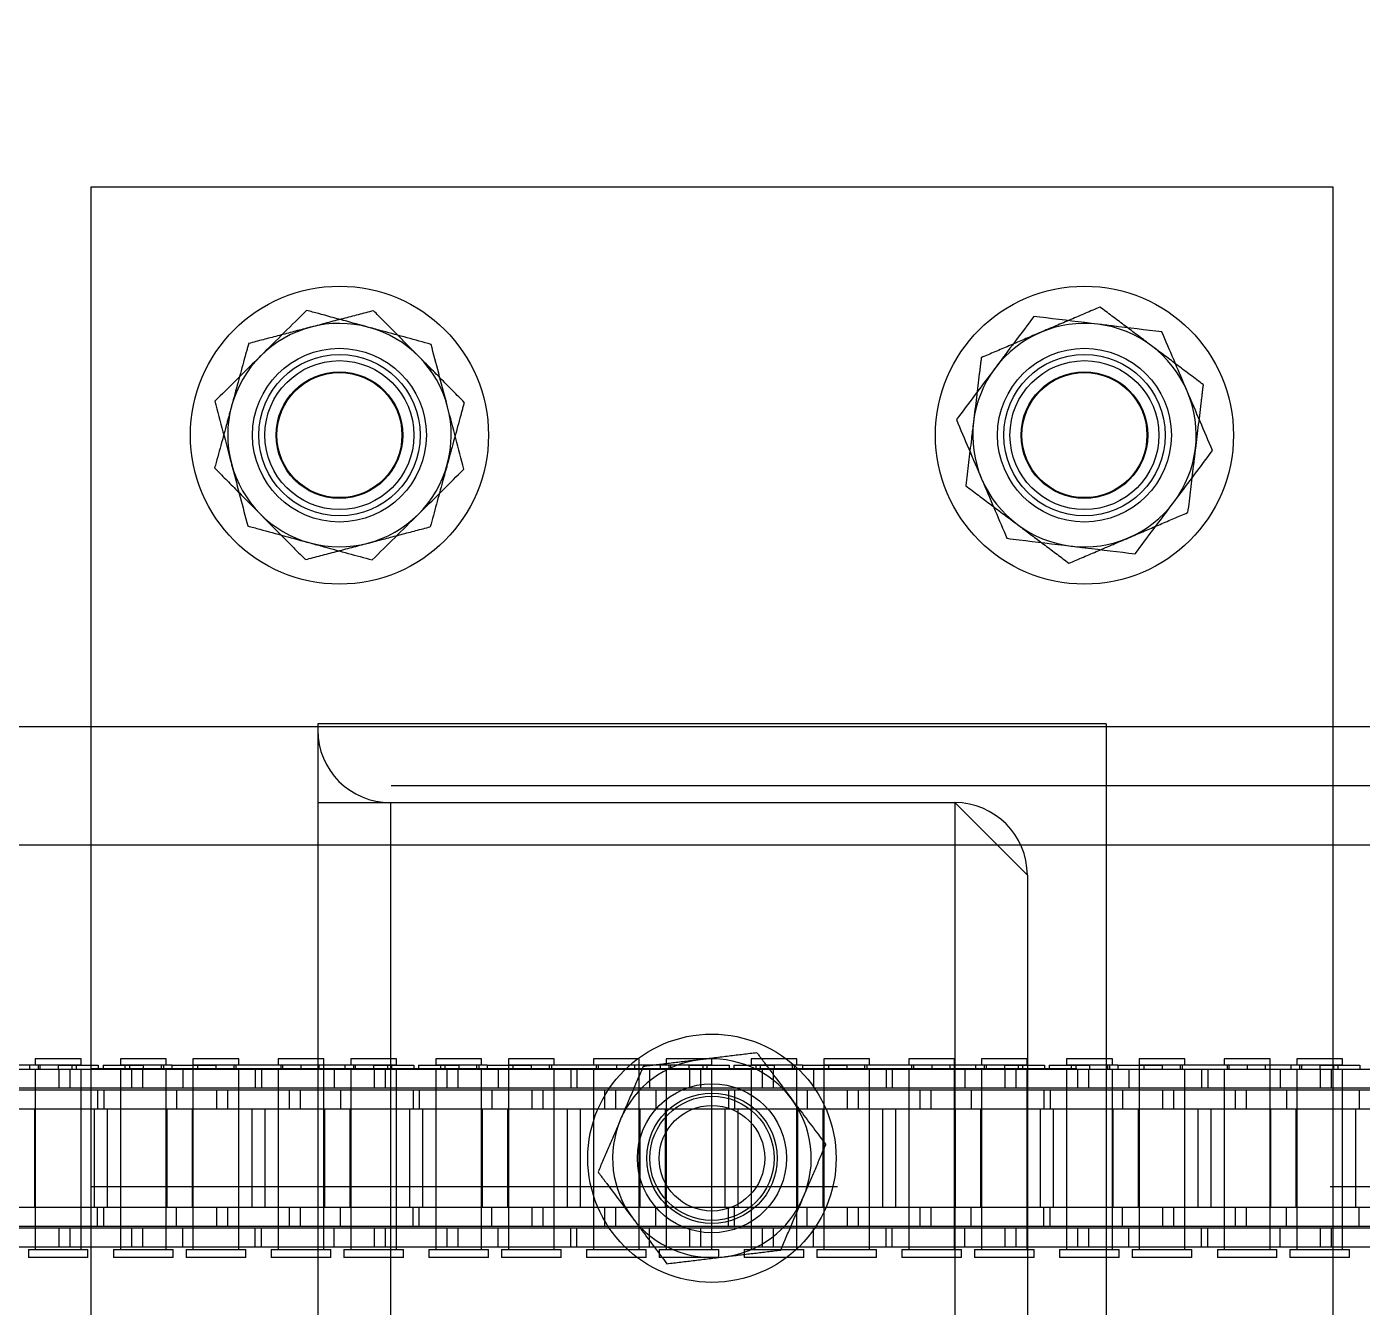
# Model space of a CAD drawing. Header units: metres. Extents: x 0 to 21025, y 0 to 14850.
# Drawn here: x 5598.3 to 5705.9, y 9289.4 to 9392.5 of the extents above; entities that cross this region are included whole.
import ezdxf

# ---------------------------------------------------------------- set-up
doc = ezdxf.new("R2010")
doc.units = ezdxf.units.M
doc.header["$LTSCALE"] = 25
doc.linetypes.add('HIDDEN2', pattern=[4.7625, 3.175, -1.5875])
for name, color, linetype in [('SL1', 8, 'Continuous'), ('SL4', 4, 'Continuous'), ('ST1', 7, 'HIDDEN2')]:
    doc.layers.add(name, color=color, linetype=linetype)

msp = doc.modelspace()

# ---------------------------------------------------------------- linework, layer by layer
at = {"layer": 'SL1'}
for radius, start, end in [(1215.5, 107.106787, 166.785047), (1170.7, 106.690475, 164.690823), (1164.35, 106.913784, 164.513299), (1158.35, 107.10294, 164.435358)]:
    msp.add_arc((6782.517, 8419.394), radius, start, end, dxfattribs=at)
at = {"layer": 'SL4'}
for p, q in [((5603.527, 9336.149), (5603.527, 9379.634)), ((5603.527, 9379.634), (5703.527, 9379.634)), ((5703.527, 9379.634), (5703.527, 9336.149)), ((5685.277, 9336.384), (5621.777, 9336.384)), ((5621.777, 9336.384), (5621.777, 9336.149)), ((5685.277, 9336.384), (5685.277, 9336.149)), ((6490.517, 9336.149), (5540.514, 9336.149)), ((5540.514, 9326.624), (6330.277, 9326.624))]:
    msp.add_line(p, q, dxfattribs=at)
for centre, start, end in [((5623.527, 9359.634), 74.73852, 134.73852), ((5683.527, 9359.634), 83.09764, 143.09764), ((5623.527, 9359.634), 14.73852, 74.73852), ((5683.527, 9359.634), 23.09764, 83.09764), ((5623.527, 9359.634), 134.73852, 194.73852), ((5683.527, 9359.634), 143.09764, 203.09764), ((5683.527, 9359.634), 323.09764, 23.09764), ((5623.527, 9359.634), 314.73852, 14.73852), ((5623.527, 9359.634), 194.73852, 254.73852), ((5683.527, 9359.634), 203.09764, 263.09764), ((5683.527, 9359.634), 263.09764, 323.09764), ((5623.527, 9359.634), 254.73852, 314.73852)]:
    msp.add_arc(centre, 9, start, end, dxfattribs=at)
for points, knots in [([(5620.883, 9369.684), (5620.283, 9369.09), (5619.073, 9367.891), (5617.823, 9366.652), (5617.192, 9366.027)], [0, 0, 0, 0, 0.49545796, 1, 1, 1, 1]), ([(5625.896, 9368.316), (5624.532, 9368.688), (5622.835, 9369.151), (5621.203, 9369.597), (5620.883, 9369.684)], [0, 0, 0, 0, 0.8036473, 1, 1, 1, 1]), ([(5679.45, 9369.193), (5678.943, 9368.518), (5677.92, 9367.156), (5676.863, 9365.748), (5676.33, 9365.038)], [0, 0, 0, 0, 0.495458, 1, 1, 1, 1]), ([(5684.608, 9368.568), (5683.205, 9368.738), (5681.459, 9368.95), (5679.779, 9369.153), (5679.45, 9369.193)], [0, 0, 0, 0, 0.8036473, 1, 1, 1, 1]), ([(5630.909, 9366.948), (5629.619, 9367.3), (5627.965, 9367.751), (5626.269, 9368.214), (5625.896, 9368.316)], [0, 0, 0, 0, 0.7796361, 1, 1, 1, 1]), ([(5689.767, 9367.944), (5688.44, 9368.105), (5686.738, 9368.311), (5684.993, 9368.522), (5684.608, 9368.568)], [0, 0, 0, 0, 0.7796361, 1, 1, 1, 1]), ([(5691.805, 9363.164), (5691.757, 9363.278), (5691.391, 9364.136), (5690.701, 9365.753), (5690.08, 9367.209), (5689.767, 9367.944)], [0, 0, 0, 0, 0.07009, 0.5307844, 1, 1, 1, 1]), ([(5632.231, 9361.923), (5632.199, 9362.042), (5631.962, 9362.944), (5631.514, 9364.645), (5631.112, 9366.176), (5630.909, 9366.948)], [0, 0, 0, 0, 0.07009, 0.5307844, 1, 1, 1, 1]), ([(5617.192, 9366.027), (5617.104, 9365.94), (5616.442, 9365.283), (5615.193, 9364.045), (5614.068, 9362.931), (5613.501, 9362.369)], [0, 0, 0, 0, 0.07009, 0.5307844, 1, 1, 1, 1]), ([(5676.33, 9365.038), (5676.256, 9364.939), (5675.696, 9364.193), (5674.64, 9362.787), (5673.689, 9361.521), (5673.21, 9360.882)], [0, 0, 0, 0, 0.07009, 0.5307844, 1, 1, 1, 1]), ([(5613.501, 9362.369), (5613.716, 9361.553), (5614.149, 9359.906), (5614.597, 9358.203), (5614.823, 9357.344)], [0, 0, 0, 0, 0.495458, 1, 1, 1, 1]), ([(5693.844, 9358.385), (5693.513, 9359.161), (5692.844, 9360.728), (5692.154, 9362.347), (5691.805, 9363.164)], [0, 0, 0, 0, 0.495458, 1, 1, 1, 1]), ([(5633.552, 9356.898), (5633.338, 9357.714), (5632.904, 9359.361), (5632.457, 9361.064), (5632.231, 9361.923)], [0, 0, 0, 0, 0.495458, 1, 1, 1, 1]), ([(5673.21, 9360.882), (5673.541, 9360.106), (5674.209, 9358.54), (5674.9, 9356.92), (5675.248, 9356.103)], [0, 0, 0, 0, 0.495458, 1, 1, 1, 1]), ([(5690.724, 9354.229), (5690.798, 9354.328), (5691.358, 9355.074), (5692.414, 9356.48), (5693.364, 9357.746), (5693.844, 9358.385)], [0, 0, 0, 0, 0.07009003, 0.53078443, 1, 1, 1, 1]), ([(5614.823, 9357.344), (5614.854, 9357.225), (5615.091, 9356.323), (5615.539, 9354.622), (5615.942, 9353.091), (5616.145, 9352.319)], [0, 0, 0, 0, 0.07009, 0.5307844, 1, 1, 1, 1]), ([(5629.862, 9353.241), (5629.949, 9353.327), (5630.612, 9353.984), (5631.861, 9355.222), (5632.985, 9356.336), (5633.552, 9356.898)], [0, 0, 0, 0, 0.07009, 0.5307844, 1, 1, 1, 1]), ([(5675.248, 9356.103), (5675.296, 9355.99), (5675.662, 9355.132), (5676.352, 9353.514), (5676.973, 9352.058), (5677.287, 9351.323)], [0, 0, 0, 0, 0.07009, 0.5307844, 1, 1, 1, 1]), ([(5687.604, 9350.074), (5688.11, 9350.749), (5689.133, 9352.111), (5690.19, 9353.519), (5690.724, 9354.229)], [0, 0, 0, 0, 0.495458, 1, 1, 1, 1]), ([(5626.171, 9349.583), (5626.77, 9350.177), (5627.98, 9351.376), (5629.23, 9352.615), (5629.862, 9353.241)], [0, 0, 0, 0, 0.495458, 1, 1, 1, 1]), ([(5616.145, 9352.319), (5616.465, 9352.231), (5618.097, 9351.786), (5619.794, 9351.323), (5621.158, 9350.951)], [0, 0, 0, 0, 0.1963527, 1, 1, 1, 1]), ([(5621.158, 9350.951), (5621.531, 9350.849), (5623.227, 9350.386), (5624.881, 9349.935), (5626.171, 9349.583)], [0, 0, 0, 0, 0.22036392, 1, 1, 1, 1]), ([(5677.287, 9351.323), (5677.616, 9351.283), (5679.295, 9351.08), (5681.042, 9350.869), (5682.445, 9350.699)], [0, 0, 0, 0, 0.1963527, 1, 1, 1, 1]), ([(5682.445, 9350.699), (5682.83, 9350.652), (5684.575, 9350.441), (5686.277, 9350.235), (5687.604, 9350.074)], [0, 0, 0, 0, 0.22036392, 1, 1, 1, 1])]:
    msp.add_open_spline(points, degree=3, knots=knots, dxfattribs=at)
at = {"layer": 'ST1'}
for p, q in [((5603.527, 9261.149), (5603.527, 9336.149)), ((5621.777, 9336.149), (5621.777, 9261.149)), ((5685.277, 9336.149), (5685.277, 9261.149)), ((5703.527, 9336.149), (5703.527, 9261.149)), ((6540.514, 9331.386), (5540.514, 9331.386)), ((5621.777, 9330.034), (5627.627, 9330.034)), ((5627.627, 9330.034), (5627.627, 9052.734)), ((5627.627, 9330.034), (5673.077, 9330.034)), ((5678.927, 9324.184), (5673.077, 9330.034)), ((5673.077, 9330.034), (5673.077, 9052.734)), ((5540.514, 9326.624), (6330.277, 9326.624)), ((5678.927, 9324.184), (5678.927, 9058.584)), ((5600.877, 9308.873), (5588.177, 9308.873)), ((5606.797, 9308.541), (5597.702, 9308.541)), ((5598.581, 9308.541), (5598.581, 9308.873)), ((5602.722, 9309.384), (5599.032, 9309.384)), ((5599.032, 9309.384), (5599.032, 9308.91)), ((5599.032, 9308.91), (5602.722, 9308.91)), ((5599.032, 9308.541), (5599.032, 9307.021)), ((5599.032, 9308.541), (5599.032, 9294.042)), ((5599.258, 9308.873), (5599.258, 9308.541)), ((5599.401, 9308.91), (5599.401, 9308.541)), ((5600.877, 9308.873), (5600.877, 9308.541)), ((5600.877, 9308.873), (5604.107, 9308.873)), ((5600.949, 9307.021), (5600.949, 9308.541)), ((5601.809, 9308.541), (5601.809, 9307.021)), ((5601.984, 9308.873), (5601.984, 9308.541)), ((5602.353, 9308.541), (5602.353, 9308.91)), ((5602.722, 9308.91), (5602.722, 9309.384)), ((5602.722, 9307.021), (5602.722, 9308.541)), ((5602.722, 9294.042), (5602.722, 9308.541)), ((5603.527, 9308.604), (6031.961, 9308.604)), ((5604.107, 9308.873), (5604.107, 9308.541)), ((5604.498, 9308.873), (5604.498, 9308.541)), ((5604.498, 9308.873), (5607.729, 9308.873)), ((5609.574, 9309.384), (5605.884, 9309.384)), ((5605.884, 9309.384), (5605.884, 9308.91)), ((5605.884, 9308.91), (5609.574, 9308.91)), ((5605.884, 9308.541), (5605.884, 9307.021)), ((5605.884, 9308.541), (5605.884, 9294.042)), ((5606.253, 9308.91), (5606.253, 9308.541)), ((5606.622, 9308.873), (5606.622, 9308.541)), ((5607.657, 9308.541), (5606.797, 9308.541)), ((5606.797, 9307.021), (5606.797, 9308.541)), ((5616.752, 9308.541), (5607.657, 9308.541)), ((5607.657, 9308.541), (5607.657, 9307.021)), ((5607.729, 9308.873), (5607.729, 9308.541)), ((5610.025, 9308.873), (5607.729, 9308.873)), ((5609.205, 9308.541), (5609.205, 9308.91)), ((5609.348, 9308.873), (5609.348, 9308.541)), ((5609.574, 9308.91), (5609.574, 9309.384)), ((5609.574, 9307.021), (5609.574, 9308.541)), ((5609.574, 9294.042), (5609.574, 9308.541)), ((5610.025, 9308.873), (5613.577, 9308.873)), ((5610.025, 9308.873), (5610.025, 9308.541)), ((5610.904, 9308.541), (5610.904, 9307.021)), ((5615.422, 9309.384), (5611.732, 9309.384)), ((5611.732, 9309.384), (5611.732, 9308.91)), ((5611.732, 9308.91), (5615.422, 9308.91)), ((5611.732, 9308.873), (5611.732, 9307.021)), ((5611.732, 9308.541), (5611.732, 9294.042)), ((5612.101, 9308.91), (5612.101, 9308.541)), ((5613.577, 9308.873), (5613.577, 9308.541)), ((5626.277, 9308.873), (5613.577, 9308.873)), ((5615.053, 9308.541), (5615.053, 9308.91)), ((5615.196, 9308.873), (5615.196, 9308.541)), ((5615.422, 9308.91), (5615.422, 9309.384)), ((5615.422, 9307.021), (5615.422, 9308.541)), ((5615.422, 9294.042), (5615.422, 9308.541)), ((5616.752, 9308.541), (5616.752, 9307.021)), ((5623.102, 9308.541), (5616.752, 9308.541)), ((5617.254, 9308.541), (5617.254, 9307.021)), ((5622.274, 9309.384), (5618.584, 9309.384)), ((5618.584, 9309.384), (5618.584, 9308.91)), ((5618.584, 9308.91), (5622.274, 9308.91)), ((5618.584, 9308.541), (5618.584, 9307.021)), ((5618.584, 9308.541), (5618.584, 9294.042)), ((5618.81, 9308.873), (5618.81, 9308.541)), ((5618.953, 9308.91), (5618.953, 9308.541)), ((5620.429, 9308.873), (5620.429, 9308.541)), ((5621.905, 9308.541), (5621.905, 9308.91)), ((5622.274, 9308.91), (5622.274, 9309.384)), ((5622.274, 9307.021), (5622.274, 9308.873)), ((5622.274, 9294.042), (5622.274, 9308.541)), ((5623.102, 9308.541), (5623.102, 9307.021)), ((5632.197, 9308.541), (5623.102, 9308.541)), ((5623.981, 9308.541), (5623.981, 9308.873)), ((5628.122, 9309.384), (5624.432, 9309.384)), ((5624.432, 9309.384), (5624.432, 9308.91)), ((5624.432, 9308.91), (5628.122, 9308.91)), ((5624.432, 9308.541), (5624.432, 9307.021)), ((5624.432, 9308.541), (5624.432, 9294.042)), ((5624.658, 9308.873), (5624.658, 9308.541)), ((5624.801, 9308.91), (5624.801, 9308.541)), ((5626.277, 9308.873), (5626.277, 9308.541)), ((5626.277, 9308.873), (5629.507, 9308.873)), ((5626.349, 9307.021), (5626.349, 9308.541)), ((5627.209, 9308.541), (5627.209, 9307.021)), ((5627.384, 9308.873), (5627.384, 9308.541)), ((5627.753, 9308.541), (5627.753, 9308.91)), ((5628.122, 9308.91), (5628.122, 9309.384)), ((5628.122, 9307.021), (5628.122, 9308.541)), ((5628.122, 9294.042), (5628.122, 9308.541)), ((5629.507, 9308.873), (5629.507, 9308.541)), ((5629.898, 9308.873), (5629.898, 9308.541)), ((5629.898, 9308.873), (5633.129, 9308.873)), ((5634.974, 9309.384), (5631.284, 9309.384)), ((5631.284, 9309.384), (5631.284, 9308.91)), ((5631.284, 9308.91), (5634.974, 9308.91)), ((5631.284, 9308.541), (5631.284, 9307.021)), ((5631.284, 9308.541), (5631.284, 9294.042)), ((5631.653, 9308.91), (5631.653, 9308.541)), ((5632.022, 9308.873), (5632.022, 9308.541)), ((5633.057, 9308.541), (5632.197, 9308.541)), ((5632.197, 9307.021), (5632.197, 9308.541)), ((5642.152, 9308.541), (5633.057, 9308.541)), ((5633.057, 9308.541), (5633.057, 9307.021)), ((5633.129, 9308.873), (5633.129, 9308.541)), ((5635.425, 9308.873), (5633.129, 9308.873)), ((5634.605, 9308.541), (5634.605, 9308.91)), ((5634.748, 9308.873), (5634.748, 9308.541)), ((5634.974, 9308.91), (5634.974, 9309.384)), ((5634.974, 9307.021), (5634.974, 9308.541)), ((5634.974, 9294.042), (5634.974, 9308.541)), ((5635.425, 9308.873), (5638.977, 9308.873)), ((5635.425, 9308.873), (5635.425, 9308.541)), ((5636.304, 9308.541), (5636.304, 9307.021)), ((5640.822, 9309.384), (5637.132, 9309.384)), ((5637.132, 9309.384), (5637.132, 9308.91)), ((5637.132, 9308.91), (5640.822, 9308.91)), ((5637.132, 9308.873), (5637.132, 9307.021)), ((5637.132, 9308.541), (5637.132, 9294.042)), ((5637.501, 9308.91), (5637.501, 9308.541)), ((5638.977, 9308.873), (5638.977, 9308.541)), ((5651.677, 9308.873), (5638.977, 9308.873)), ((5640.453, 9308.541), (5640.453, 9308.91)), ((5640.596, 9308.873), (5640.596, 9308.541)), ((5640.822, 9308.91), (5640.822, 9309.384)), ((5640.822, 9307.021), (5640.822, 9308.541)), ((5640.822, 9294.042), (5640.822, 9308.541)), ((5642.152, 9308.541), (5642.152, 9307.021)), ((5648.502, 9308.541), (5642.152, 9308.541)), ((5642.654, 9308.541), (5642.654, 9307.021)), ((5647.674, 9309.384), (5643.984, 9309.384)), ((5643.984, 9309.384), (5643.984, 9308.91)), ((5643.984, 9308.91), (5647.674, 9308.91)), ((5643.984, 9308.541), (5643.984, 9307.021)), ((5643.984, 9308.541), (5643.984, 9294.042)), ((5644.21, 9308.873), (5644.21, 9308.541)), ((5644.353, 9308.91), (5644.353, 9308.541)), ((5645.829, 9308.873), (5645.829, 9308.541)), ((5647.305, 9308.541), (5647.305, 9308.91)), ((5647.674, 9308.91), (5647.674, 9309.384)), ((5647.674, 9307.021), (5647.674, 9308.873)), ((5647.674, 9294.042), (5647.674, 9308.541)), ((5648.502, 9308.541), (5648.502, 9307.021)), ((5657.597, 9308.541), (5648.502, 9308.541)), ((5649.381, 9308.541), (5649.381, 9308.873)), ((5653.522, 9309.384), (5649.832, 9309.384)), ((5649.832, 9309.384), (5649.832, 9308.91)), ((5649.832, 9308.91), (5653.522, 9308.91)), ((5649.832, 9308.541), (5649.832, 9307.021)), ((5649.832, 9308.541), (5649.832, 9294.042)), ((5650.058, 9308.873), (5650.058, 9308.541)), ((5650.201, 9308.91), (5650.201, 9308.541)), ((5651.677, 9308.873), (5651.677, 9308.541)), ((5651.677, 9308.873), (5654.907, 9308.873)), ((5651.749, 9307.021), (5651.749, 9308.541)), ((5652.609, 9308.541), (5652.609, 9307.021)), ((5652.784, 9308.873), (5652.784, 9308.541)), ((5653.153, 9308.541), (5653.153, 9308.91)), ((5653.522, 9308.91), (5653.522, 9309.384)), ((5653.522, 9307.021), (5653.522, 9308.541)), ((5653.522, 9294.042), (5653.522, 9308.541)), ((5654.907, 9308.873), (5654.907, 9308.541)), ((5655.298, 9308.873), (5655.298, 9308.541)), ((5655.298, 9308.873), (5658.529, 9308.873)), ((5660.374, 9309.384), (5656.684, 9309.384)), ((5656.684, 9309.384), (5656.684, 9308.91)), ((5656.684, 9308.91), (5660.374, 9308.91)), ((5656.684, 9308.541), (5656.684, 9307.021)), ((5656.684, 9308.541), (5656.684, 9294.042)), ((5657.053, 9308.91), (5657.053, 9308.541)), ((5657.422, 9308.873), (5657.422, 9308.541)), ((5658.457, 9308.541), (5657.597, 9308.541)), ((5657.597, 9307.021), (5657.597, 9308.541)), ((5667.552, 9308.541), (5658.457, 9308.541)), ((5658.457, 9308.541), (5658.457, 9307.021)), ((5658.529, 9308.873), (5658.529, 9308.541)), ((5660.825, 9308.873), (5658.529, 9308.873)), ((5660.005, 9308.541), (5660.005, 9308.91)), ((5660.148, 9308.873), (5660.148, 9308.541)), ((5660.374, 9308.91), (5660.374, 9309.384)), ((5660.374, 9307.021), (5660.374, 9308.541)), ((5660.374, 9294.042), (5660.374, 9308.541)), ((5660.825, 9308.873), (5664.377, 9308.873)), ((5660.825, 9308.873), (5660.825, 9308.541)), ((5661.704, 9308.541), (5661.704, 9307.021)), ((5666.222, 9309.384), (5662.532, 9309.384)), ((5662.532, 9309.384), (5662.532, 9308.91)), ((5662.532, 9308.91), (5666.222, 9308.91)), ((5662.532, 9308.873), (5662.532, 9307.021)), ((5662.532, 9308.541), (5662.532, 9294.042)), ((5662.901, 9308.91), (5662.901, 9308.541)), ((5664.377, 9308.873), (5664.377, 9308.541)), ((5677.077, 9308.873), (5664.377, 9308.873)), ((5665.853, 9308.541), (5665.853, 9308.91)), ((5665.996, 9308.873), (5665.996, 9308.541)), ((5666.222, 9308.91), (5666.222, 9309.384)), ((5666.222, 9307.021), (5666.222, 9308.541)), ((5666.222, 9294.042), (5666.222, 9308.541)), ((5667.552, 9308.541), (5667.552, 9307.021)), ((5673.902, 9308.541), (5667.552, 9308.541)), ((5668.054, 9308.541), (5668.054, 9307.021)), ((5673.074, 9309.384), (5669.384, 9309.384)), ((5669.384, 9309.384), (5669.384, 9308.91)), ((5669.384, 9308.91), (5673.074, 9308.91)), ((5669.384, 9308.541), (5669.384, 9307.021)), ((5669.384, 9308.541), (5669.384, 9294.042)), ((5669.61, 9308.873), (5669.61, 9308.541)), ((5669.753, 9308.91), (5669.753, 9308.541)), ((5671.229, 9308.873), (5671.229, 9308.541)), ((5672.705, 9308.541), (5672.705, 9308.91)), ((5673.074, 9308.91), (5673.074, 9309.384)), ((5673.074, 9307.021), (5673.074, 9308.873)), ((5673.074, 9294.042), (5673.074, 9308.541)), ((5673.902, 9308.541), (5673.902, 9307.021)), ((5682.997, 9308.541), (5673.902, 9308.541)), ((5674.781, 9308.541), (5674.781, 9308.873)), ((5678.922, 9309.384), (5675.232, 9309.384)), ((5675.232, 9309.384), (5675.232, 9308.91)), ((5675.232, 9308.91), (5678.922, 9308.91)), ((5675.232, 9308.541), (5675.232, 9307.021)), ((5675.232, 9308.541), (5675.232, 9294.042)), ((5675.458, 9308.873), (5675.458, 9308.541)), ((5675.601, 9308.91), (5675.601, 9308.541)), ((5677.077, 9308.873), (5677.077, 9308.541)), ((5677.077, 9308.873), (5680.307, 9308.873)), ((5677.149, 9307.021), (5677.149, 9308.541)), ((5678.009, 9308.541), (5678.009, 9307.021)), ((5678.184, 9308.873), (5678.184, 9308.541)), ((5678.553, 9308.541), (5678.553, 9308.91)), ((5678.922, 9308.91), (5678.922, 9309.384)), ((5678.922, 9307.021), (5678.922, 9308.541)), ((5678.922, 9294.042), (5678.922, 9308.541)), ((5680.307, 9308.873), (5680.307, 9308.541)), ((5680.698, 9308.873), (5680.698, 9308.541)), ((5680.698, 9308.873), (5683.929, 9308.873)), ((5685.774, 9309.384), (5682.084, 9309.384)), ((5682.084, 9309.384), (5682.084, 9308.91)), ((5682.084, 9308.91), (5685.774, 9308.91)), ((5682.084, 9308.541), (5682.084, 9307.021)), ((5682.084, 9308.541), (5682.084, 9294.042)), ((5682.453, 9308.91), (5682.453, 9308.541)), ((5682.822, 9308.873), (5682.822, 9308.541)), ((5683.857, 9308.541), (5682.997, 9308.541)), ((5682.997, 9307.021), (5682.997, 9308.541)), ((5692.952, 9308.541), (5683.857, 9308.541)), ((5683.857, 9308.541), (5683.857, 9307.021)), ((5683.929, 9308.873), (5683.929, 9308.541)), ((5686.225, 9308.873), (5683.929, 9308.873)), ((5685.405, 9308.541), (5685.405, 9308.91)), ((5685.548, 9308.873), (5685.548, 9308.541)), ((5685.774, 9308.91), (5685.774, 9309.384)), ((5685.774, 9307.021), (5685.774, 9308.541)), ((5685.774, 9294.042), (5685.774, 9308.541)), ((5686.225, 9308.873), (5689.777, 9308.873)), ((5686.225, 9308.873), (5686.225, 9308.541)), ((5687.104, 9308.541), (5687.104, 9307.021)), ((5691.622, 9309.384), (5687.932, 9309.384)), ((5687.932, 9309.384), (5687.932, 9308.91)), ((5687.932, 9308.91), (5691.622, 9308.91)), ((5687.932, 9308.873), (5687.932, 9307.021)), ((5687.932, 9308.541), (5687.932, 9294.042)), ((5688.301, 9308.91), (5688.301, 9308.541)), ((5689.777, 9308.873), (5689.777, 9308.541)), ((5702.477, 9308.873), (5689.777, 9308.873)), ((5691.253, 9308.541), (5691.253, 9308.91)), ((5691.396, 9308.873), (5691.396, 9308.541)), ((5691.622, 9308.91), (5691.622, 9309.384)), ((5691.622, 9307.021), (5691.622, 9308.541)), ((5691.622, 9294.042), (5691.622, 9308.541)), ((5692.952, 9308.541), (5692.952, 9307.021)), ((5699.302, 9308.541), (5692.952, 9308.541)), ((5693.454, 9308.541), (5693.454, 9307.021)), ((5698.474, 9309.384), (5694.784, 9309.384)), ((5694.784, 9309.384), (5694.784, 9308.91)), ((5694.784, 9308.91), (5698.474, 9308.91)), ((5694.784, 9308.541), (5694.784, 9307.021)), ((5694.784, 9308.541), (5694.784, 9294.042)), ((5695.01, 9308.873), (5695.01, 9308.541)), ((5695.153, 9308.91), (5695.153, 9308.541)), ((5696.629, 9308.873), (5696.629, 9308.541)), ((5698.105, 9308.541), (5698.105, 9308.91)), ((5698.474, 9308.91), (5698.474, 9309.384)), ((5698.474, 9307.021), (5698.474, 9308.873)), ((5698.474, 9294.042), (5698.474, 9308.541)), ((5699.302, 9308.541), (5699.302, 9307.021)), ((5708.397, 9308.541), (5699.302, 9308.541)), ((5700.181, 9308.541), (5700.181, 9308.873)), ((5704.322, 9309.384), (5700.632, 9309.384)), ((5700.632, 9309.384), (5700.632, 9308.91)), ((5700.632, 9308.91), (5704.322, 9308.91)), ((5700.632, 9308.541), (5700.632, 9307.021)), ((5700.632, 9308.541), (5700.632, 9294.042)), ((5700.858, 9308.873), (5700.858, 9308.541)), ((5701.001, 9308.91), (5701.001, 9308.541)), ((5702.477, 9308.873), (5702.477, 9308.541)), ((5702.477, 9308.873), (5705.707, 9308.873)), ((5702.549, 9307.021), (5702.549, 9308.541)), ((5703.409, 9308.541), (5703.409, 9307.021)), ((5703.584, 9308.873), (5703.584, 9308.541)), ((5703.953, 9308.541), (5703.953, 9308.91)), ((5704.322, 9308.91), (5704.322, 9309.384)), ((5704.322, 9307.021), (5704.322, 9308.541)), ((5704.322, 9294.042), (5704.322, 9308.541)), ((5705.707, 9308.873), (5705.707, 9308.541)), ((5604.052, 9306.869), (5594.957, 9306.869)), ((5606.797, 9307.021), (5597.702, 9307.021)), ((5599.032, 9306.869), (5599.032, 9305.349)), ((5602.722, 9305.349), (5602.722, 9306.869)), ((5604.052, 9306.869), (5604.052, 9305.349)), ((5610.402, 9306.869), (5604.052, 9306.869)), ((5604.554, 9306.869), (5604.554, 9305.349)), ((5605.884, 9306.869), (5605.884, 9305.349)), ((5607.657, 9307.021), (5606.797, 9307.021)), ((5616.752, 9307.021), (5607.657, 9307.021)), ((5609.574, 9305.349), (5609.574, 9306.869)), ((5610.402, 9306.869), (5610.402, 9305.349)), ((5619.497, 9306.869), (5610.402, 9306.869)), ((5611.732, 9306.869), (5611.732, 9305.349)), ((5613.649, 9305.349), (5613.649, 9306.869)), ((5614.509, 9306.869), (5614.509, 9305.349)), ((5615.422, 9305.349), (5615.422, 9306.869)), ((5623.102, 9307.021), (5616.752, 9307.021)), ((5618.584, 9306.869), (5618.584, 9305.349)), ((5620.357, 9306.869), (5619.497, 9306.869)), ((5619.497, 9305.349), (5619.497, 9306.869)), ((5629.452, 9306.869), (5620.357, 9306.869)), ((5620.357, 9306.869), (5620.357, 9305.349)), ((5622.274, 9305.349), (5622.274, 9306.869)), ((5632.197, 9307.021), (5623.102, 9307.021)), ((5623.604, 9306.869), (5623.604, 9305.349)), ((5624.432, 9306.869), (5624.432, 9305.349)), ((5628.122, 9305.349), (5628.122, 9306.869)), ((5629.452, 9306.869), (5629.452, 9305.349)), ((5635.802, 9306.869), (5629.452, 9306.869)), ((5629.954, 9306.869), (5629.954, 9305.349)), ((5631.284, 9306.869), (5631.284, 9305.349)), ((5633.057, 9307.021), (5632.197, 9307.021)), ((5642.152, 9307.021), (5633.057, 9307.021)), ((5634.974, 9305.349), (5634.974, 9306.869)), ((5635.802, 9306.869), (5635.802, 9305.349)), ((5644.897, 9306.869), (5635.802, 9306.869)), ((5637.132, 9306.869), (5637.132, 9305.349)), ((5639.049, 9305.349), (5639.049, 9306.869)), ((5639.909, 9306.869), (5639.909, 9305.349)), ((5640.822, 9305.349), (5640.822, 9306.869)), ((5648.502, 9307.021), (5642.152, 9307.021)), ((5643.984, 9306.869), (5643.984, 9305.349)), ((5645.757, 9306.869), (5644.897, 9306.869)), ((5644.897, 9305.349), (5644.897, 9306.869)), ((5654.852, 9306.869), (5645.757, 9306.869)), ((5645.757, 9306.869), (5645.757, 9305.349)), ((5647.674, 9305.349), (5647.674, 9306.869)), ((5657.597, 9307.021), (5648.502, 9307.021)), ((5649.004, 9306.869), (5649.004, 9305.349)), ((5649.832, 9306.869), (5649.832, 9305.349)), ((5653.522, 9305.349), (5653.522, 9306.869)), ((5654.852, 9306.869), (5654.852, 9305.349)), ((5661.202, 9306.869), (5654.852, 9306.869)), ((5655.354, 9306.869), (5655.354, 9305.349)), ((5656.684, 9306.869), (5656.684, 9305.349)), ((5658.457, 9307.021), (5657.597, 9307.021)), ((5667.552, 9307.021), (5658.457, 9307.021)), ((5660.374, 9305.349), (5660.374, 9306.869)), ((5661.202, 9306.869), (5661.202, 9305.349)), ((5670.297, 9306.869), (5661.202, 9306.869)), ((5662.532, 9306.869), (5662.532, 9305.349)), ((5664.449, 9305.349), (5664.449, 9306.869)), ((5665.309, 9306.869), (5665.309, 9305.349)), ((5666.222, 9305.349), (5666.222, 9306.869)), ((5673.902, 9307.021), (5667.552, 9307.021)), ((5669.384, 9306.869), (5669.384, 9305.349)), ((5671.157, 9306.869), (5670.297, 9306.869)), ((5670.297, 9305.349), (5670.297, 9306.869)), ((5680.252, 9306.869), (5671.157, 9306.869)), ((5671.157, 9306.869), (5671.157, 9305.349)), ((5673.074, 9305.349), (5673.074, 9306.869)), ((5682.997, 9307.021), (5673.902, 9307.021)), ((5674.404, 9306.869), (5674.404, 9305.349)), ((5675.232, 9306.869), (5675.232, 9305.349)), ((5678.922, 9305.349), (5678.922, 9306.869)), ((5680.252, 9306.869), (5680.252, 9305.349)), ((5686.602, 9306.869), (5680.252, 9306.869)), ((5680.754, 9306.869), (5680.754, 9305.349)), ((5682.084, 9306.869), (5682.084, 9305.349)), ((5683.857, 9307.021), (5682.997, 9307.021)), ((5692.952, 9307.021), (5683.857, 9307.021)), ((5685.774, 9305.349), (5685.774, 9306.869)), ((5686.602, 9306.869), (5686.602, 9305.349)), ((5695.697, 9306.869), (5686.602, 9306.869)), ((5687.932, 9306.869), (5687.932, 9305.349)), ((5689.849, 9305.349), (5689.849, 9306.869)), ((5690.709, 9306.869), (5690.709, 9305.349)), ((5691.622, 9305.349), (5691.622, 9306.869)), ((5699.302, 9307.021), (5692.952, 9307.021)), ((5694.784, 9306.869), (5694.784, 9305.349)), ((5696.557, 9306.869), (5695.697, 9306.869)), ((5695.697, 9305.349), (5695.697, 9306.869)), ((5705.652, 9306.869), (5696.557, 9306.869)), ((5696.557, 9306.869), (5696.557, 9305.349)), ((5698.474, 9305.349), (5698.474, 9306.869)), ((5708.397, 9307.021), (5699.302, 9307.021)), ((5699.804, 9306.869), (5699.804, 9305.349)), ((5700.632, 9306.869), (5700.632, 9305.349)), ((5704.322, 9305.349), (5704.322, 9306.869)), ((5705.652, 9306.869), (5705.652, 9305.349)), ((5712.002, 9306.869), (5705.652, 9306.869)), ((5604.052, 9305.349), (5594.957, 9305.349)), ((5598.989, 9297.419), (5598.989, 9305.349)), ((5599.032, 9305.349), (5599.032, 9297.419)), ((5602.722, 9297.419), (5602.722, 9305.349)), ((5603.769, 9305.349), (5603.769, 9297.419)), ((5610.402, 9305.349), (5604.052, 9305.349)), ((5604.837, 9297.419), (5604.837, 9305.349)), ((5605.884, 9305.349), (5605.884, 9297.419)), ((5609.574, 9297.419), (5609.574, 9305.349)), ((5609.617, 9305.349), (5609.617, 9297.419)), ((5619.497, 9305.349), (5610.402, 9305.349)), ((5611.689, 9297.419), (5611.689, 9305.349)), ((5611.732, 9305.349), (5611.732, 9297.419)), ((5615.422, 9297.419), (5615.422, 9305.349)), ((5616.469, 9305.349), (5616.469, 9297.419)), ((5617.537, 9297.419), (5617.537, 9305.349)), ((5618.584, 9305.349), (5618.584, 9297.419)), ((5620.357, 9305.349), (5619.497, 9305.349)), ((5629.452, 9305.349), (5620.357, 9305.349)), ((5622.274, 9297.419), (5622.274, 9305.349)), ((5622.317, 9305.349), (5622.317, 9297.419)), ((5624.389, 9297.419), (5624.389, 9305.349)), ((5624.432, 9305.349), (5624.432, 9297.419)), ((5628.122, 9297.419), (5628.122, 9305.349)), ((5629.169, 9305.349), (5629.169, 9297.419)), ((5635.802, 9305.349), (5629.452, 9305.349)), ((5630.237, 9297.419), (5630.237, 9305.349)), ((5631.284, 9305.349), (5631.284, 9297.419)), ((5634.974, 9297.419), (5634.974, 9305.349)), ((5635.017, 9305.349), (5635.017, 9297.419)), ((5644.897, 9305.349), (5635.802, 9305.349)), ((5637.089, 9297.419), (5637.089, 9305.349)), ((5637.132, 9305.349), (5637.132, 9297.419)), ((5640.822, 9297.419), (5640.822, 9305.349)), ((5641.869, 9305.349), (5641.869, 9297.419)), ((5642.937, 9297.419), (5642.937, 9305.349)), ((5643.984, 9305.349), (5643.984, 9297.419)), ((5645.757, 9305.349), (5644.897, 9305.349)), ((5654.852, 9305.349), (5645.757, 9305.349)), ((5647.674, 9297.419), (5647.674, 9305.349)), ((5647.717, 9305.349), (5647.717, 9297.419)), ((5649.789, 9297.419), (5649.789, 9305.349)), ((5649.832, 9305.349), (5649.832, 9297.419)), ((5653.522, 9297.419), (5653.522, 9305.349)), ((5654.569, 9305.349), (5654.569, 9297.419)), ((5661.202, 9305.349), (5654.852, 9305.349)), ((5655.637, 9297.419), (5655.637, 9305.349)), ((5656.684, 9305.349), (5656.684, 9297.419)), ((5660.374, 9297.419), (5660.374, 9305.349)), ((5660.417, 9305.349), (5660.417, 9297.419)), ((5670.297, 9305.349), (5661.202, 9305.349)), ((5662.489, 9297.419), (5662.489, 9305.349)), ((5662.532, 9305.349), (5662.532, 9297.419)), ((5666.222, 9297.419), (5666.222, 9305.349)), ((5667.269, 9305.349), (5667.269, 9297.419)), ((5668.337, 9297.419), (5668.337, 9305.349)), ((5669.384, 9305.349), (5669.384, 9297.419)), ((5671.157, 9305.349), (5670.297, 9305.349)), ((5680.252, 9305.349), (5671.157, 9305.349)), ((5673.074, 9297.419), (5673.074, 9305.349)), ((5673.117, 9305.349), (5673.117, 9297.419)), ((5675.189, 9297.419), (5675.189, 9305.349)), ((5675.232, 9305.349), (5675.232, 9297.419)), ((5678.922, 9297.419), (5678.922, 9305.349)), ((5679.969, 9305.349), (5679.969, 9297.419)), ((5686.602, 9305.349), (5680.252, 9305.349)), ((5681.037, 9297.419), (5681.037, 9305.349)), ((5682.084, 9305.349), (5682.084, 9297.419)), ((5685.774, 9297.419), (5685.774, 9305.349)), ((5685.817, 9305.349), (5685.817, 9297.419)), ((5695.697, 9305.349), (5686.602, 9305.349)), ((5687.889, 9297.419), (5687.889, 9305.349)), ((5687.932, 9305.349), (5687.932, 9297.419)), ((5691.622, 9297.419), (5691.622, 9305.349)), ((5692.669, 9305.349), (5692.669, 9297.419)), ((5693.737, 9297.419), (5693.737, 9305.349)), ((5694.784, 9305.349), (5694.784, 9297.419)), ((5696.557, 9305.349), (5695.697, 9305.349)), ((5705.652, 9305.349), (5696.557, 9305.349)), ((5698.474, 9297.419), (5698.474, 9305.349)), ((5698.517, 9305.349), (5698.517, 9297.419)), ((5700.589, 9297.419), (5700.589, 9305.349)), ((5700.632, 9305.349), (5700.632, 9297.419)), ((5704.322, 9297.419), (5704.322, 9305.349)), ((5705.369, 9305.349), (5705.369, 9297.419)), ((5712.002, 9305.349), (5705.652, 9305.349)), ((6020.819, 9299.079), (5603.527, 9299.079)), ((5604.052, 9297.419), (5594.957, 9297.419)), ((5599.032, 9297.419), (5599.032, 9295.899)), ((5602.722, 9295.899), (5602.722, 9297.419)), ((5604.052, 9295.899), (5604.052, 9297.419)), ((5610.402, 9297.419), (5604.052, 9297.419)), ((5604.554, 9295.899), (5604.554, 9297.419)), ((5605.884, 9297.419), (5605.884, 9295.899)), ((5609.574, 9295.899), (5609.574, 9297.419)), ((5610.402, 9295.899), (5610.402, 9297.419)), ((5619.497, 9297.419), (5610.402, 9297.419)), ((5611.732, 9297.419), (5611.732, 9295.899)), ((5613.649, 9295.899), (5613.649, 9297.419)), ((5614.509, 9297.419), (5614.509, 9295.899)), ((5615.422, 9295.899), (5615.422, 9297.419)), ((5618.584, 9297.419), (5618.584, 9295.899)), ((5620.357, 9297.419), (5619.497, 9297.419)), ((5619.497, 9295.899), (5619.497, 9297.419)), ((5629.452, 9297.419), (5620.357, 9297.419)), ((5620.357, 9297.419), (5620.357, 9295.899)), ((5622.274, 9295.899), (5622.274, 9297.419)), ((5623.604, 9295.899), (5623.604, 9297.419)), ((5624.432, 9297.419), (5624.432, 9295.899)), ((5628.122, 9295.899), (5628.122, 9297.419)), ((5629.452, 9295.899), (5629.452, 9297.419)), ((5635.802, 9297.419), (5629.452, 9297.419)), ((5629.954, 9295.899), (5629.954, 9297.419)), ((5631.284, 9297.419), (5631.284, 9295.899)), ((5634.974, 9295.899), (5634.974, 9297.419)), ((5635.802, 9295.899), (5635.802, 9297.419)), ((5644.897, 9297.419), (5635.802, 9297.419)), ((5637.132, 9297.419), (5637.132, 9295.899)), ((5639.049, 9295.899), (5639.049, 9297.419)), ((5639.909, 9297.419), (5639.909, 9295.899)), ((5640.822, 9295.899), (5640.822, 9297.419)), ((5643.984, 9297.419), (5643.984, 9295.899)), ((5645.757, 9297.419), (5644.897, 9297.419)), ((5644.897, 9295.899), (5644.897, 9297.419)), ((5654.852, 9297.419), (5645.757, 9297.419)), ((5645.757, 9297.419), (5645.757, 9295.899)), ((5647.674, 9295.899), (5647.674, 9297.419)), ((5649.004, 9295.899), (5649.004, 9297.419)), ((5649.832, 9297.419), (5649.832, 9295.899)), ((5653.522, 9295.899), (5653.522, 9297.419)), ((5654.852, 9295.899), (5654.852, 9297.419)), ((5661.202, 9297.419), (5654.852, 9297.419)), ((5655.354, 9295.899), (5655.354, 9297.419)), ((5656.684, 9297.419), (5656.684, 9295.899)), ((5660.374, 9295.899), (5660.374, 9297.419)), ((5661.202, 9295.899), (5661.202, 9297.419)), ((5670.297, 9297.419), (5661.202, 9297.419)), ((5662.532, 9297.419), (5662.532, 9295.899)), ((5664.449, 9295.899), (5664.449, 9297.419)), ((5665.309, 9297.419), (5665.309, 9295.899)), ((5666.222, 9295.899), (5666.222, 9297.419)), ((5669.384, 9297.419), (5669.384, 9295.899)), ((5671.157, 9297.419), (5670.297, 9297.419)), ((5670.297, 9295.899), (5670.297, 9297.419)), ((5680.252, 9297.419), (5671.157, 9297.419)), ((5671.157, 9297.419), (5671.157, 9295.899)), ((5673.074, 9295.899), (5673.074, 9297.419)), ((5674.404, 9295.899), (5674.404, 9297.419)), ((5675.232, 9297.419), (5675.232, 9295.899)), ((5678.922, 9295.899), (5678.922, 9297.419)), ((5680.252, 9295.899), (5680.252, 9297.419)), ((5686.602, 9297.419), (5680.252, 9297.419)), ((5680.754, 9295.899), (5680.754, 9297.419)), ((5682.084, 9297.419), (5682.084, 9295.899)), ((5685.774, 9295.899), (5685.774, 9297.419)), ((5686.602, 9295.899), (5686.602, 9297.419)), ((5695.697, 9297.419), (5686.602, 9297.419)), ((5687.932, 9297.419), (5687.932, 9295.899)), ((5689.849, 9295.899), (5689.849, 9297.419)), ((5690.709, 9297.419), (5690.709, 9295.899)), ((5691.622, 9295.899), (5691.622, 9297.419)), ((5694.784, 9297.419), (5694.784, 9295.899)), ((5696.557, 9297.419), (5695.697, 9297.419)), ((5695.697, 9295.899), (5695.697, 9297.419)), ((5705.652, 9297.419), (5696.557, 9297.419)), ((5696.557, 9297.419), (5696.557, 9295.899)), ((5698.474, 9295.899), (5698.474, 9297.419)), ((5699.804, 9295.899), (5699.804, 9297.419)), ((5700.632, 9297.419), (5700.632, 9295.899)), ((5704.322, 9295.899), (5704.322, 9297.419)), ((5705.652, 9295.899), (5705.652, 9297.419)), ((5712.002, 9297.419), (5705.652, 9297.419)), ((5604.052, 9295.899), (5594.957, 9295.899)), ((5606.797, 9295.747), (5597.702, 9295.747)), ((5599.032, 9295.747), (5599.032, 9294.227)), ((5600.949, 9294.227), (5600.949, 9295.747)), ((5601.809, 9295.747), (5601.809, 9294.227)), ((5602.722, 9294.227), (5602.722, 9295.747)), ((5610.402, 9295.899), (5604.052, 9295.899)), ((5605.884, 9295.747), (5605.884, 9294.227)), ((5607.657, 9295.747), (5606.797, 9295.747)), ((5606.797, 9294.227), (5606.797, 9295.747)), ((5616.752, 9295.747), (5607.657, 9295.747)), ((5607.657, 9295.747), (5607.657, 9294.227)), ((5609.574, 9294.227), (5609.574, 9295.747)), ((5619.497, 9295.899), (5610.402, 9295.899)), ((5610.904, 9294.227), (5610.904, 9295.747)), ((5611.732, 9295.747), (5611.732, 9294.227)), ((5615.422, 9294.227), (5615.422, 9295.747)), ((5616.752, 9294.227), (5616.752, 9295.747)), ((5623.102, 9295.747), (5616.752, 9295.747)), ((5617.254, 9294.227), (5617.254, 9295.747)), ((5618.584, 9295.747), (5618.584, 9294.227)), ((5620.357, 9295.899), (5619.497, 9295.899)), ((5629.452, 9295.899), (5620.357, 9295.899)), ((5622.274, 9294.227), (5622.274, 9295.747)), ((5623.102, 9294.227), (5623.102, 9295.747)), ((5632.197, 9295.747), (5623.102, 9295.747)), ((5624.432, 9295.747), (5624.432, 9294.227)), ((5626.349, 9294.227), (5626.349, 9295.747)), ((5627.209, 9295.747), (5627.209, 9294.227)), ((5628.122, 9294.227), (5628.122, 9295.747)), ((5635.802, 9295.899), (5629.452, 9295.899)), ((5631.284, 9295.747), (5631.284, 9294.227)), ((5633.057, 9295.747), (5632.197, 9295.747)), ((5632.197, 9294.227), (5632.197, 9295.747)), ((5642.152, 9295.747), (5633.057, 9295.747)), ((5633.057, 9295.747), (5633.057, 9294.227)), ((5634.974, 9294.227), (5634.974, 9295.747)), ((5644.897, 9295.899), (5635.802, 9295.899)), ((5636.304, 9294.227), (5636.304, 9295.747)), ((5637.132, 9295.747), (5637.132, 9294.227)), ((5640.822, 9294.227), (5640.822, 9295.747)), ((5642.152, 9294.227), (5642.152, 9295.747)), ((5648.502, 9295.747), (5642.152, 9295.747)), ((5642.654, 9294.227), (5642.654, 9295.747)), ((5643.984, 9295.747), (5643.984, 9294.227)), ((5645.757, 9295.899), (5644.897, 9295.899)), ((5654.852, 9295.899), (5645.757, 9295.899)), ((5647.674, 9294.227), (5647.674, 9295.747)), ((5648.502, 9294.227), (5648.502, 9295.747)), ((5657.597, 9295.747), (5648.502, 9295.747)), ((5649.832, 9295.747), (5649.832, 9294.227)), ((5651.749, 9294.227), (5651.749, 9295.747)), ((5652.609, 9295.747), (5652.609, 9294.227)), ((5653.522, 9294.227), (5653.522, 9295.747)), ((5661.202, 9295.899), (5654.852, 9295.899)), ((5656.684, 9295.747), (5656.684, 9294.227)), ((5658.457, 9295.747), (5657.597, 9295.747)), ((5657.597, 9294.227), (5657.597, 9295.747)), ((5667.552, 9295.747), (5658.457, 9295.747)), ((5658.457, 9295.747), (5658.457, 9294.227)), ((5660.374, 9294.227), (5660.374, 9295.747)), ((5670.297, 9295.899), (5661.202, 9295.899)), ((5661.704, 9294.227), (5661.704, 9295.747)), ((5662.532, 9295.747), (5662.532, 9294.227)), ((5666.222, 9294.227), (5666.222, 9295.747)), ((5667.552, 9294.227), (5667.552, 9295.747)), ((5673.902, 9295.747), (5667.552, 9295.747)), ((5668.054, 9294.227), (5668.054, 9295.747)), ((5669.384, 9295.747), (5669.384, 9294.227)), ((5671.157, 9295.899), (5670.297, 9295.899)), ((5680.252, 9295.899), (5671.157, 9295.899)), ((5673.074, 9294.227), (5673.074, 9295.747)), ((5673.902, 9294.227), (5673.902, 9295.747)), ((5682.997, 9295.747), (5673.902, 9295.747)), ((5675.232, 9295.747), (5675.232, 9294.227)), ((5677.149, 9294.227), (5677.149, 9295.747)), ((5678.009, 9295.747), (5678.009, 9294.227)), ((5678.922, 9294.227), (5678.922, 9295.747)), ((5686.602, 9295.899), (5680.252, 9295.899)), ((5682.084, 9295.747), (5682.084, 9294.227)), ((5683.857, 9295.747), (5682.997, 9295.747)), ((5682.997, 9294.227), (5682.997, 9295.747)), ((5692.952, 9295.747), (5683.857, 9295.747)), ((5683.857, 9295.747), (5683.857, 9294.227)), ((5685.774, 9294.227), (5685.774, 9295.747)), ((5695.697, 9295.899), (5686.602, 9295.899)), ((5687.104, 9294.227), (5687.104, 9295.747)), ((5687.932, 9295.747), (5687.932, 9294.227)), ((5691.622, 9294.227), (5691.622, 9295.747)), ((5692.952, 9294.227), (5692.952, 9295.747)), ((5699.302, 9295.747), (5692.952, 9295.747)), ((5693.454, 9294.227), (5693.454, 9295.747)), ((5694.784, 9295.747), (5694.784, 9294.227)), ((5696.557, 9295.899), (5695.697, 9295.899)), ((5705.652, 9295.899), (5696.557, 9295.899)), ((5698.474, 9294.227), (5698.474, 9295.747)), ((5699.302, 9294.227), (5699.302, 9295.747)), ((5708.397, 9295.747), (5699.302, 9295.747)), ((5700.632, 9295.747), (5700.632, 9294.227)), ((5702.549, 9294.227), (5702.549, 9295.747)), ((5703.409, 9295.747), (5703.409, 9294.227)), ((5704.322, 9294.227), (5704.322, 9295.747)), ((5712.002, 9295.899), (5705.652, 9295.899)), ((5606.797, 9294.227), (5597.702, 9294.227)), ((5598.478, 9294.042), (5603.275, 9294.042)), ((5598.478, 9294.042), (5598.478, 9293.384)), ((5603.275, 9293.384), (5598.478, 9293.384)), ((5603.275, 9293.384), (5603.275, 9294.042)), ((5605.33, 9294.042), (5610.127, 9294.042)), ((5605.33, 9294.042), (5605.33, 9293.384)), ((5610.127, 9293.384), (5605.33, 9293.384)), ((5607.657, 9294.227), (5606.797, 9294.227)), ((5616.752, 9294.227), (5607.657, 9294.227)), ((5610.127, 9293.384), (5610.127, 9294.042)), ((5611.178, 9294.042), (5615.975, 9294.042)), ((5611.178, 9294.042), (5611.178, 9293.384)), ((5615.975, 9293.384), (5611.178, 9293.384)), ((5615.975, 9293.384), (5615.975, 9294.042)), ((5623.102, 9294.227), (5616.752, 9294.227)), ((5618.03, 9294.042), (5622.827, 9294.042)), ((5618.03, 9294.042), (5618.03, 9293.384)), ((5622.827, 9293.384), (5618.03, 9293.384)), ((5622.827, 9293.384), (5622.827, 9294.042)), ((5632.197, 9294.227), (5623.102, 9294.227)), ((5623.878, 9294.042), (5628.675, 9294.042)), ((5623.878, 9294.042), (5623.878, 9293.384)), ((5628.675, 9293.384), (5623.878, 9293.384)), ((5628.675, 9293.384), (5628.675, 9294.042)), ((5630.73, 9294.042), (5635.527, 9294.042)), ((5630.73, 9294.042), (5630.73, 9293.384)), ((5635.527, 9293.384), (5630.73, 9293.384)), ((5633.057, 9294.227), (5632.197, 9294.227)), ((5642.152, 9294.227), (5633.057, 9294.227)), ((5635.527, 9293.384), (5635.527, 9294.042)), ((5636.578, 9294.042), (5641.375, 9294.042)), ((5636.578, 9294.042), (5636.578, 9293.384)), ((5641.375, 9293.384), (5636.578, 9293.384)), ((5641.375, 9293.384), (5641.375, 9294.042)), ((5648.502, 9294.227), (5642.152, 9294.227)), ((5643.43, 9294.042), (5648.227, 9294.042)), ((5643.43, 9294.042), (5643.43, 9293.384)), ((5648.227, 9293.384), (5643.43, 9293.384)), ((5648.227, 9293.384), (5648.227, 9294.042)), ((5657.597, 9294.227), (5648.502, 9294.227)), ((5649.278, 9294.042), (5654.075, 9294.042)), ((5649.278, 9294.042), (5649.278, 9293.384)), ((5654.075, 9293.384), (5649.278, 9293.384)), ((5654.075, 9293.384), (5654.075, 9294.042)), ((5656.13, 9294.042), (5660.927, 9294.042)), ((5656.13, 9294.042), (5656.13, 9293.384)), ((5660.927, 9293.384), (5656.13, 9293.384)), ((5658.457, 9294.227), (5657.597, 9294.227)), ((5667.552, 9294.227), (5658.457, 9294.227)), ((5660.927, 9293.384), (5660.927, 9294.042)), ((5661.978, 9294.042), (5666.775, 9294.042)), ((5661.978, 9294.042), (5661.978, 9293.384)), ((5666.775, 9293.384), (5661.978, 9293.384)), ((5666.775, 9293.384), (5666.775, 9294.042)), ((5673.902, 9294.227), (5667.552, 9294.227)), ((5668.83, 9294.042), (5673.627, 9294.042)), ((5668.83, 9294.042), (5668.83, 9293.384)), ((5673.627, 9293.384), (5668.83, 9293.384)), ((5673.627, 9293.384), (5673.627, 9294.042)), ((5682.997, 9294.227), (5673.902, 9294.227)), ((5674.678, 9294.042), (5679.475, 9294.042)), ((5674.678, 9294.042), (5674.678, 9293.384)), ((5679.475, 9293.384), (5674.678, 9293.384)), ((5679.475, 9293.384), (5679.475, 9294.042)), ((5681.53, 9294.042), (5686.327, 9294.042)), ((5681.53, 9294.042), (5681.53, 9293.384)), ((5686.327, 9293.384), (5681.53, 9293.384)), ((5683.857, 9294.227), (5682.997, 9294.227)), ((5692.952, 9294.227), (5683.857, 9294.227)), ((5686.327, 9293.384), (5686.327, 9294.042)), ((5687.378, 9294.042), (5692.175, 9294.042)), ((5687.378, 9294.042), (5687.378, 9293.384)), ((5692.175, 9293.384), (5687.378, 9293.384)), ((5692.175, 9293.384), (5692.175, 9294.042)), ((5699.302, 9294.227), (5692.952, 9294.227)), ((5694.23, 9294.042), (5699.027, 9294.042)), ((5694.23, 9294.042), (5694.23, 9293.384)), ((5699.027, 9293.384), (5694.23, 9293.384)), ((5699.027, 9293.384), (5699.027, 9294.042)), ((5708.397, 9294.227), (5699.302, 9294.227)), ((5700.078, 9294.042), (5704.875, 9294.042)), ((5700.078, 9294.042), (5700.078, 9293.384)), ((5704.875, 9293.384), (5700.078, 9293.384)), ((5704.875, 9293.384), (5704.875, 9294.042))]:
    msp.add_line(p, q, dxfattribs=at)
for centre, radius in [((5623.527, 9359.634), 12), ((5683.527, 9359.634), 12), ((5623.527, 9359.634), 7), ((5683.527, 9359.634), 7), ((5623.527, 9359.634), 6.5), ((5623.527, 9359.634), 6), ((5683.527, 9359.634), 6.5), ((5683.527, 9359.634), 6), ((5623.527, 9359.634), 5.1), ((5623.527, 9359.634), 5.036), ((5683.527, 9359.634), 5.1), ((5683.527, 9359.634), 5.036), ((5653.527, 9301.384), 10), ((5653.527, 9301.384), 6), ((5653.527, 9301.384), 5.25), ((5653.527, 9301.384), 5), ((5653.527, 9301.384), 4.25)]:
    msp.add_circle(centre, radius, dxfattribs=at)
for centre, radius, start, end in [((5627.627, 9335.884), 5.85, 180, 270), ((5673.077, 9324.184), 5.85, 0, 90), ((5653.527, 9301.384), 8, 96.8699, 156.8699), ((5653.527, 9301.384), 8, 36.8699, 96.8699), ((5653.527, 9301.384), 8, 336.8699, 36.8699), ((5653.527, 9301.384), 8, 156.8699, 216.8699), ((5653.527, 9301.384), 8, 276.8699, 336.8699), ((5653.527, 9301.384), 8, 216.8699, 276.8699)]:
    msp.add_arc(centre, radius, start, end, dxfattribs=at)
for points, knots in [([(5684.776, 9369.951), (5683.999, 9369.62), (5682.433, 9368.951), (5680.813, 9368.261), (5679.996, 9367.912)], [0, 0, 0, 0, 0.495458, 1, 1, 1, 1]), ([(5688.931, 9366.831), (5688.832, 9366.904), (5688.086, 9367.465), (5686.68, 9368.52), (5685.414, 9369.471), (5684.776, 9369.951)], [0, 0, 0, 0, 0.07009, 0.5307844, 1, 1, 1, 1]), ([(5626.262, 9369.659), (5625.446, 9369.445), (5623.799, 9369.011), (5622.096, 9368.563), (5621.237, 9368.337)], [0, 0, 0, 0, 0.49545796, 1, 1, 1, 1]), ([(5629.92, 9365.968), (5629.833, 9366.056), (5629.176, 9366.718), (5627.939, 9367.968), (5626.824, 9369.092), (5626.262, 9369.659)], [0, 0, 0, 0, 0.07009, 0.5307844, 1, 1, 1, 1]), ([(5621.237, 9368.337), (5621.118, 9368.306), (5620.216, 9368.069), (5618.515, 9367.621), (5616.984, 9367.219), (5616.212, 9367.016)], [0, 0, 0, 0, 0.07009, 0.5307844, 1, 1, 1, 1]), ([(5679.996, 9367.912), (5679.883, 9367.864), (5679.025, 9367.498), (5677.407, 9366.808), (5675.951, 9366.187), (5675.216, 9365.874)], [0, 0, 0, 0, 0.07009, 0.5307844, 1, 1, 1, 1]), ([(5616.212, 9367.016), (5616.097, 9366.595), (5615.651, 9364.961), (5615.188, 9363.263), (5614.844, 9362.003)], [0, 0, 0, 0, 0.2575513, 1, 1, 1, 1]), ([(5693.086, 9363.71), (5692.411, 9364.217), (5691.049, 9365.24), (5689.641, 9366.297), (5688.931, 9366.831)], [0, 0, 0, 0, 0.495458, 1, 1, 1, 1]), ([(5633.577, 9362.277), (5632.983, 9362.877), (5631.784, 9364.087), (5630.545, 9365.337), (5629.92, 9365.968)], [0, 0, 0, 0, 0.495458, 1, 1, 1, 1]), ([(5675.216, 9365.874), (5675.164, 9365.441), (5674.96, 9363.759), (5674.749, 9362.012), (5674.592, 9360.715)], [0, 0, 0, 0, 0.2575513, 1, 1, 1, 1]), ([(5693.086, 9363.71), (5693.033, 9363.277), (5692.83, 9361.596), (5692.618, 9359.849), (5692.461, 9358.552)], [0, 0, 0, 0, 0.2575513, 1, 1, 1, 1]), ([(5633.577, 9362.277), (5633.462, 9361.857), (5633.016, 9360.223), (5632.553, 9358.525), (5632.209, 9357.265)], [0, 0, 0, 0, 0.2575513, 1, 1, 1, 1]), ([(5614.844, 9362.003), (5614.72, 9361.547), (5614.257, 9359.85), (5613.806, 9358.198), (5613.476, 9356.99)], [0, 0, 0, 0, 0.2686336, 1, 1, 1, 1]), ([(5674.592, 9360.715), (5674.535, 9360.246), (5674.324, 9358.5), (5674.118, 9356.8), (5673.967, 9355.557)], [0, 0, 0, 0, 0.2686336, 1, 1, 1, 1]), ([(5692.461, 9358.552), (5692.405, 9358.083), (5692.193, 9356.337), (5691.987, 9354.637), (5691.837, 9353.393)], [0, 0, 0, 0, 0.2686336, 1, 1, 1, 1]), ([(5613.476, 9356.99), (5614.07, 9356.39), (5615.269, 9355.18), (5616.508, 9353.93), (5617.134, 9353.299)], [0, 0, 0, 0, 0.495458, 1, 1, 1, 1]), ([(5632.209, 9357.265), (5632.085, 9356.809), (5631.622, 9355.112), (5631.171, 9353.46), (5630.842, 9352.252)], [0, 0, 0, 0, 0.2686336, 1, 1, 1, 1]), ([(5673.967, 9355.557), (5674.642, 9355.05), (5676.004, 9354.027), (5677.412, 9352.97), (5678.123, 9352.437)], [0, 0, 0, 0, 0.495458, 1, 1, 1, 1]), ([(5617.134, 9353.299), (5617.22, 9353.211), (5617.877, 9352.549), (5619.115, 9351.3), (5620.229, 9350.175), (5620.791, 9349.608)], [0, 0, 0, 0, 0.07009, 0.5307844, 1, 1, 1, 1]), ([(5687.057, 9351.355), (5687.171, 9351.403), (5688.029, 9351.769), (5689.646, 9352.459), (5691.102, 9353.08), (5691.837, 9353.393)], [0, 0, 0, 0, 0.07009, 0.5307844, 1, 1, 1, 1]), ([(5625.816, 9350.93), (5625.935, 9350.961), (5626.837, 9351.198), (5628.538, 9351.646), (5630.069, 9352.048), (5630.842, 9352.252)], [0, 0, 0, 0, 0.07009, 0.5307844, 1, 1, 1, 1]), ([(5678.123, 9352.437), (5678.221, 9352.363), (5678.967, 9351.803), (5680.373, 9350.747), (5681.639, 9349.796), (5682.278, 9349.317)], [0, 0, 0, 0, 0.07009, 0.5307844, 1, 1, 1, 1]), ([(5620.791, 9349.608), (5621.607, 9349.822), (5623.254, 9350.256), (5624.957, 9350.704), (5625.816, 9350.93)], [0, 0, 0, 0, 0.49545796, 1, 1, 1, 1]), ([(5682.278, 9349.317), (5683.054, 9349.648), (5684.621, 9350.316), (5686.24, 9351.007), (5687.057, 9351.355)], [0, 0, 0, 0, 0.495458, 1, 1, 1, 1]), ([(5657.155, 9309.879), (5656.411, 9309.789), (5654.908, 9309.608), (5653.354, 9309.421), (5652.57, 9309.326)], [0, 0, 0, 0, 0.495458, 1, 1, 1, 1]), ([(5657.155, 9309.879), (5657.388, 9309.568), (5658.291, 9308.364), (5659.23, 9307.113), (5659.927, 9306.184)], [0, 0, 0, 0, 0.2575513, 1, 1, 1, 1]), ([(5647.984, 9308.774), (5647.689, 9308.084), (5647.095, 9306.692), (5646.48, 9305.252), (5646.17, 9304.526)], [0, 0, 0, 0, 0.495458, 1, 1, 1, 1]), ([(5652.57, 9309.326), (5652.461, 9309.313), (5651.638, 9309.214), (5650.086, 9309.027), (5648.689, 9308.859), (5647.984, 9308.774)], [0, 0, 0, 0, 0.0700858, 0.5307822, 1, 1, 1, 1]), ([(5659.927, 9306.184), (5660.179, 9305.848), (5661.117, 9304.597), (5662.03, 9303.379), (5662.698, 9302.489)], [0, 0, 0, 0, 0.2686336, 1, 1, 1, 1]), ([(5646.17, 9304.526), (5646.127, 9304.425), (5645.801, 9303.663), (5645.187, 9302.225), (5644.634, 9300.932), (5644.355, 9300.279)], [0, 0, 0, 0, 0.0700858, 0.5307822, 1, 1, 1, 1]), ([(5660.884, 9298.241), (5660.927, 9298.342), (5661.252, 9299.104), (5661.866, 9300.542), (5662.419, 9301.836), (5662.698, 9302.489)], [0, 0, 0, 0, 0.0700858, 0.5307822, 1, 1, 1, 1]), ([(5644.355, 9300.279), (5644.588, 9299.968), (5645.491, 9298.764), (5646.43, 9297.513), (5647.127, 9296.584)], [0, 0, 0, 0, 0.2575513, 1, 1, 1, 1]), ([(5659.069, 9293.993), (5659.364, 9294.683), (5659.959, 9296.076), (5660.573, 9297.515), (5660.884, 9298.241)], [0, 0, 0, 0, 0.495458, 1, 1, 1, 1]), ([(5647.127, 9296.584), (5647.379, 9296.248), (5648.317, 9294.997), (5649.23, 9293.779), (5649.898, 9292.889)], [0, 0, 0, 0, 0.2686336, 1, 1, 1, 1]), ([(5649.898, 9292.889), (5650.643, 9292.978), (5652.146, 9293.159), (5653.7, 9293.347), (5654.484, 9293.441)], [0, 0, 0, 0, 0.495458, 1, 1, 1, 1]), ([(5654.484, 9293.441), (5654.592, 9293.454), (5655.415, 9293.553), (5656.967, 9293.74), (5658.364, 9293.909), (5659.069, 9293.993)], [0, 0, 0, 0, 0.0700858, 0.5307822, 1, 1, 1, 1])]:
    msp.add_open_spline(points, degree=3, knots=knots, dxfattribs=at)

doc.saveas('drawing.dxf')
